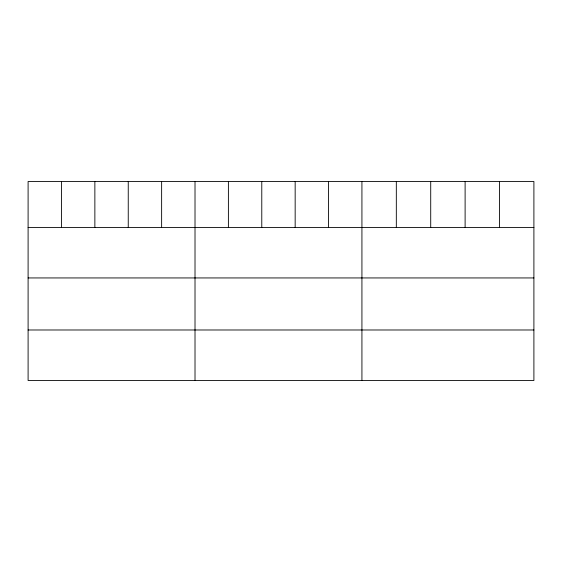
<?xml version="1.0" encoding="UTF-8"?>
<svg xmlns="http://www.w3.org/2000/svg" width="562" height="562" viewBox="0 0 562 562"><rect width="100%" height="100%" fill="white"/><g stroke="black" fill="none" stroke-linecap="round" stroke-linejoin="round"><path stroke-width="0.84" d="M533.9 227.434L533.9 380.495L28.1 380.495L28.1 181.505L533.9 181.505L533.9 227.434L28.1 227.434M28.1 277.944L533.9 277.944M28.1 329.985L533.9 329.985M499.506 181.505L499.506 227.434M465.111 181.505L465.111 227.434M430.717 181.505L430.717 227.434M396.322 181.505L396.322 227.434M361.928 181.505L361.928 380.495M328.545 181.505L328.545 227.434M295.162 181.505L295.162 227.434M261.78 181.505L261.78 227.434M228.397 181.505L228.397 227.434M195.014 181.505L195.014 380.495M161.631 181.505L161.631 227.434M128.248 181.505L128.248 227.434M94.866 181.505L94.866 227.434M61.483 181.505L61.483 227.434"/></g></svg>
